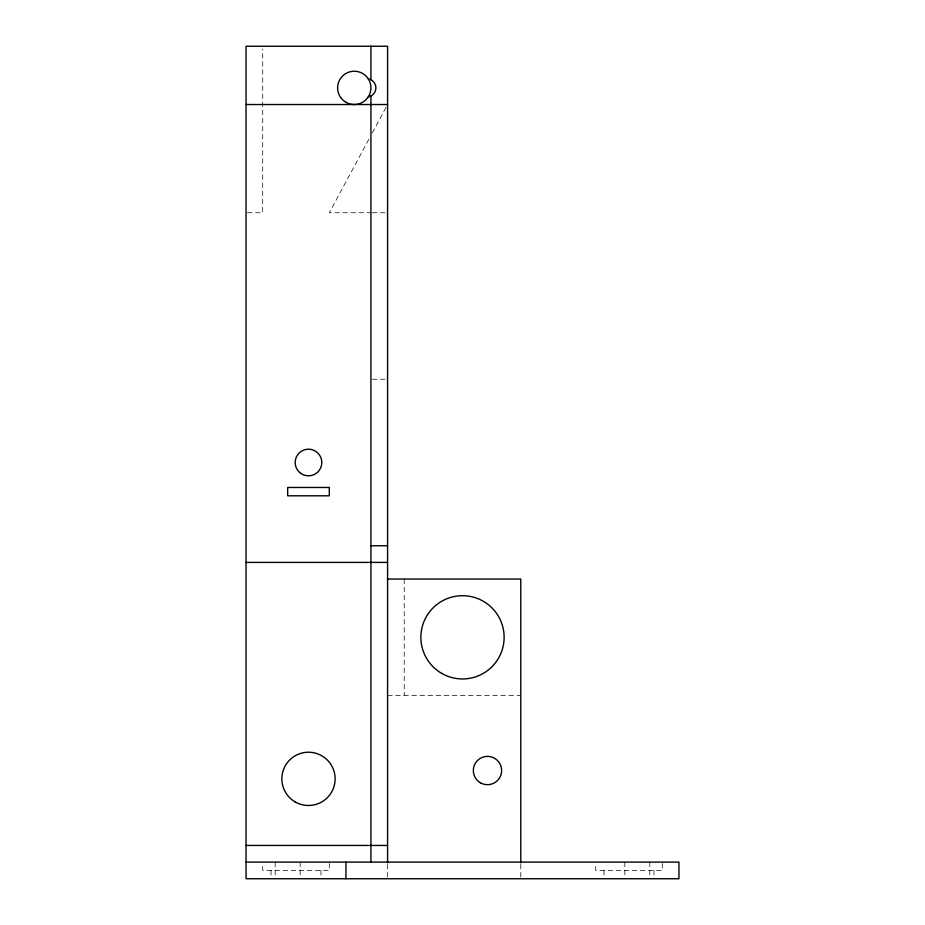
<?xml version="1.0" encoding="UTF-8"?>
<svg xmlns="http://www.w3.org/2000/svg" width="925" height="925" viewBox="0 0 925 925"><rect width="100%" height="100%" fill="white"/><g stroke="black" fill="none" stroke-linecap="round" stroke-linejoin="round"><path stroke-width="0.69" stroke-dasharray="4.62 3.47" d="M368.878 139.247L329.3 212.75L370.925 212.75M372.255 132.969L386.245 106.999M247.438 212.75L262.7 212.75L262.7 49.117M372.312 212.75L386.188 212.75M372.312 379.25L386.188 379.25M387.575 695.6L520.775 695.6M662.3 863.487L662.3 870.425L595.7 870.425L595.7 863.487M653.975 870.425L653.975 877.362M649.812 862.1L649.812 877.362M624.837 862.1L624.837 877.362M604.025 870.425L604.025 877.362M520.775 864.332L520.775 877.305M404.225 579.05L404.225 695.6M387.575 864.332L387.575 877.305M329.3 863.487L329.3 870.425L262.7 870.425L262.7 863.487M320.975 870.425L320.975 877.362M300.163 862.1L300.163 877.362M275.188 862.1L275.188 877.362M271.025 870.425L271.025 877.362"/><path stroke-width="1.39" d="M246.05 104.525L387.575 104.525M370.925 545.75L387.575 545.75M246.05 562.4L387.575 562.4M387.575 579.05L520.775 579.05L520.775 862.898M246.05 845.45L387.575 845.45M246.05 862.1L678.95 862.1L678.95 878.75L246.05 878.75L246.05 46.25L387.575 46.25L387.575 862.898M370.925 46.25L370.925 79.723M370.925 96.027L370.925 862.1M345.95 862.1L345.95 878.75M368.266 78.845A9.158 9.158 0 0 1 368.266 96.905M329.3 487.475L287.675 487.475L287.675 495.8L329.3 495.8L329.3 487.475M441.688 673.377A41.625 41.625 0 0 0 504.125 637.325A41.625 41.625 0 0 0 441.688 601.273A41.625 41.625 0 0 0 441.688 673.377M480.399 782.781A14.152 14.152 0 0 0 501.627 770.525A14.152 14.152 0 0 0 480.399 758.269A14.152 14.152 0 0 0 480.399 782.781M300.822 473.392A13.32 13.32 0 0 0 321.75 463.703A13.32 13.32 0 0 0 302.891 450.417A13.32 13.32 0 0 0 300.822 473.392M345.95 102.293A16.65 16.65 0 0 0 370.925 87.875A16.65 16.65 0 0 0 345.95 73.457A16.65 16.65 0 0 0 345.95 102.293M295.168 801.917A26.64 26.64 0 0 0 335.127 778.85A26.64 26.64 0 0 0 295.168 755.783A26.64 26.64 0 0 0 295.168 801.917"/></g></svg>
